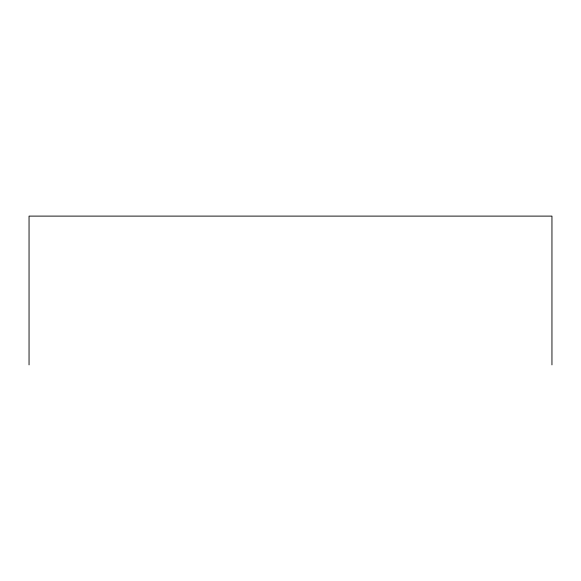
<?xml version="1.0" encoding="UTF-8"?>
<svg xmlns="http://www.w3.org/2000/svg" width="581" height="581" viewBox="0 0 581 581"><rect width="100%" height="100%" fill="white"/><g stroke="black" fill="none" stroke-linecap="round" stroke-linejoin="round"><path stroke-width="0.87" d="M551.95 364.89L551.95 216.11L29.05 216.11L29.05 364.89"/></g></svg>
